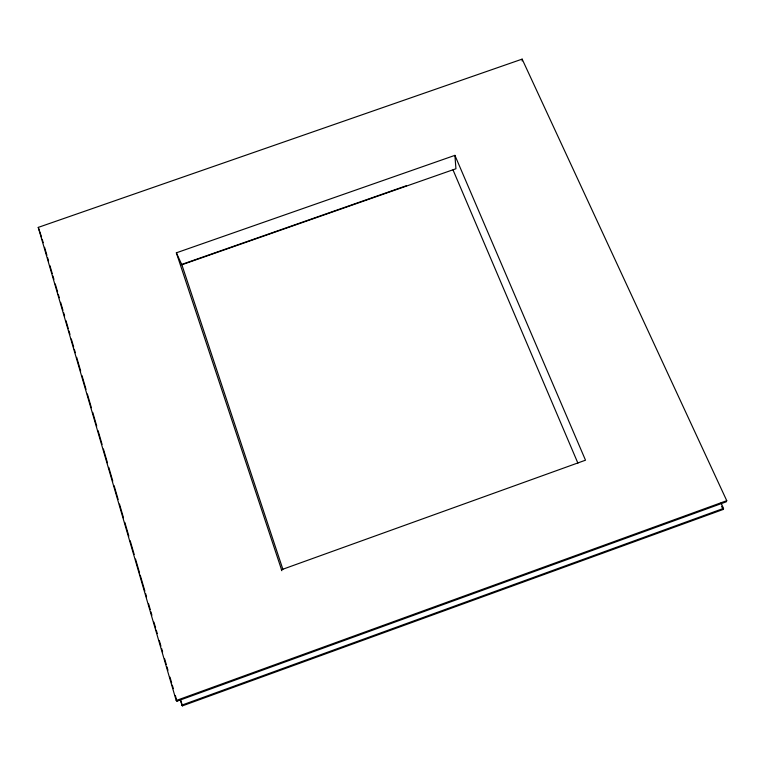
<?xml version="1.0" encoding="UTF-8"?>
<svg xmlns="http://www.w3.org/2000/svg" width="765" height="765" viewBox="0 0 765 765"><rect width="100%" height="100%" fill="white"/><g stroke="black" fill="none" stroke-linecap="round" stroke-linejoin="round"><path stroke-width="1.15" d="M522.141 60.971L522.141 59.125L38.25 227.396L176.208 700.52L176.992 701.199L726.281 501.802L726.75 500.683L522.141 59.125M179.957 699.487L182.395 705.875L723.088 509.49L723.537 508.4L721.032 502.988M176.208 700.52L726.75 500.683M181.63 705.215L723.537 508.4M281.338 569.772L585.502 460.195L454.907 155.362L176.352 252.823L281.874 570.728M181.315 264.575L406.473 185.704M176.352 252.823L181.86 264.767L455.93 168.759L454.907 155.362M38.25 227.396L41.549 236.959M721.586 506.239L723.088 509.49M453.023 169.916L577.91 463.16M181.86 264.767L282.887 569.361M180.712 700.147L182.395 705.875M42.218 239.254L43.223 242.696M44.561 247.277L46.904 255.3M47.573 257.595L48.578 261.037M49.916 265.618L52.259 273.641M52.919 275.935L53.923 279.368M55.262 283.958L57.605 291.981M58.274 294.276L59.278 297.709M60.617 302.299L62.96 310.322M63.629 312.617L64.623 316.05M65.962 320.64L68.305 328.663M68.974 330.958L69.978 334.391M71.317 338.981L73.66 347.004M74.329 349.299L75.333 352.732M76.663 357.322L80.679 371.073M82.018 375.663L86.034 389.414M87.373 394.004L91.379 407.755M92.718 412.345L96.734 426.095M98.073 430.685L102.08 444.436M103.418 449.017L107.435 462.777M108.773 467.358L112.78 481.118M114.119 485.699L118.135 499.459M119.474 504.039L123.49 517.8M124.819 522.38L128.836 536.141M130.174 540.721L134.191 554.482M135.529 559.062L139.536 572.822M140.205 575.108L144.891 591.163M145.56 593.449L146.564 596.891M148.573 603.767L150.236 609.504M150.906 611.79L151.91 615.232M153.918 622.108L155.591 627.836M156.261 630.131L157.265 633.573M159.273 640.448L160.937 646.176M161.606 648.471L162.61 651.914M164.618 658.789L166.292 664.517M166.961 666.812L167.965 670.255M169.973 677.13L171.647 682.858M172.316 685.153L173.311 688.596M175.319 695.471L176.992 701.199"/></g></svg>
